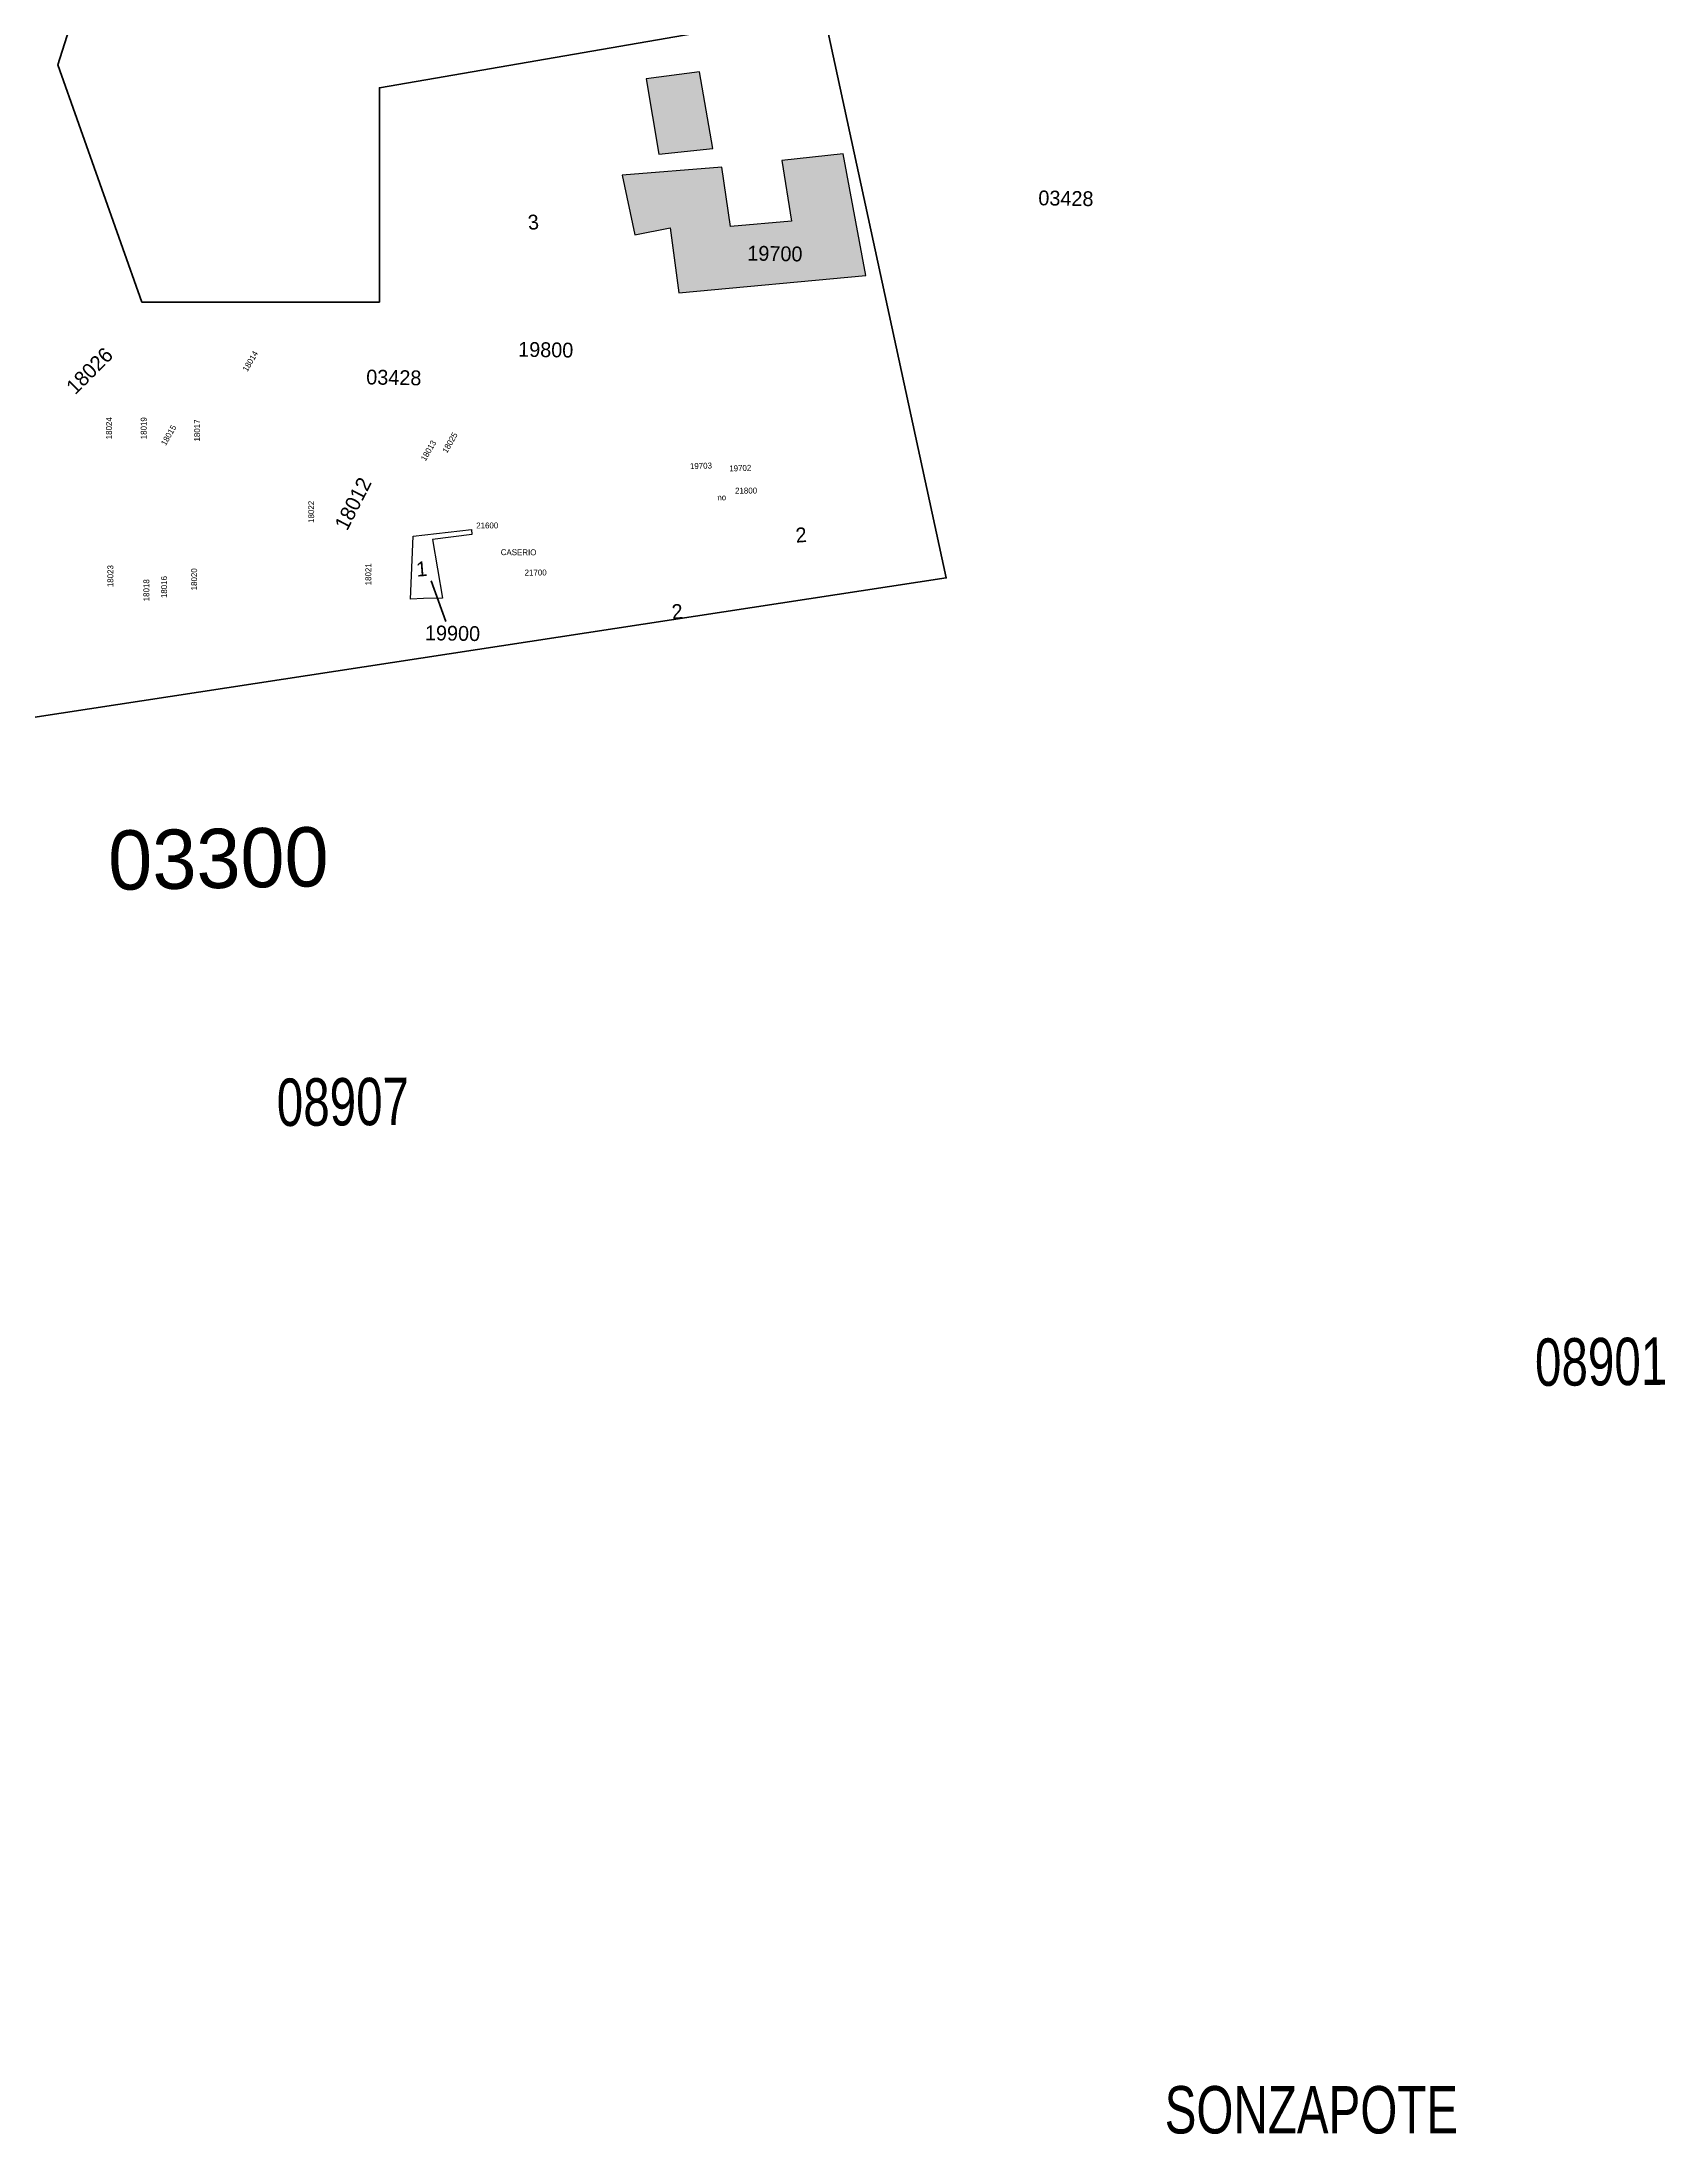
# Model space of a CAD drawing. Header units: inches. Extents: x 610851 to 630254, y 1234683 to 1264905.
# Drawn here: x 624783 to 625331, y 1244776 to 1245482 of the extents above; entities that cross this region are included whole.
import ezdxf
from ezdxf.enums import TextEntityAlignment as Align

# ---------------------------------------------------------------- set-up
doc = ezdxf.new("R2010")
doc.units = ezdxf.units.IN
doc.header["$MEASUREMENT"] = 0
doc.layers.add('CONTORNOLevel 61', color=7, linetype='Continuous', lineweight=0)
doc.layers.add('Level 7', color=7, linetype='Continuous', lineweight=0)
doc.styles.add('Styledgn000', font='dgn000.shx')
doc.styles.add('Styledgn003', font='dgn003.shx')
doc.styles.add('Styledgn032', font='dgn032.shx')
doc.styles.add('Styletxt', font='txt.shx')
doc.dimstyles.new('STANDARD-Linear', dxfattribs={"dimtxt": 1.5, "dimasz": 1.13, "dimexe": 0.125, "dimexo": 0.000625, "dimgap": 0.3, "dimtad": 1, "dimzin": 7, "dimdsep": 46, "dimtxsty": 'Styletxt', "dimsah": 1, "dimcen": 2.5, "dimclrd": 1, "dimclre": 1, "dimclrt": 2, "dimaunit": 1, "dimadec": 7, "dimazin": 0, "dimtfac": 1, "dimtofl": 0, "dimtmove": 1, "dimatfit": 3, "dimfxl": 1, "dimtolj": 1, "dimtzin": 0, "dimarcsym": 0})

msp = doc.modelspace()

# ---------------------------------------------------------------- hatches: boundary and pattern name
at = {"layer": 'Level 7', "linetype": 'Continuous'}
for color, points in [(6, [(625005.2517, 1245471.53252), (624987.22438, 1245469.22897), (624991.53909, 1245443.7703), (625009.71914, 1245445.65827)]), (6, [(625005.2517, 1245471.53252), (624987.22438, 1245469.22897), (624991.53909, 1245443.7703), (625009.71914, 1245445.65827)]), (6, [(625005.2517, 1245471.53252), (624987.22438, 1245469.22897), (624991.53909, 1245443.7703), (625009.71914, 1245445.65827)]), (4, [(624998.21975, 1245396.97541), (625061.33023, 1245402.8333), (625053.75653, 1245443.87743), (625032.98237, 1245441.61568), (625036.25876, 1245421.13283), (625015.66007, 1245419.38066), (625012.75948, 1245439.41394), (624979.19761, 1245436.64895), (624983.39233, 1245416.54389), (624995.3984, 1245418.87527)]), (4, [(624998.21975, 1245396.97541), (625061.33023, 1245402.8333), (625053.75653, 1245443.87743), (625032.98237, 1245441.61568), (625036.25876, 1245421.13283), (625015.66007, 1245419.38066), (625012.75948, 1245439.41394), (624979.19761, 1245436.64895), (624983.39233, 1245416.54389), (624995.3984, 1245418.87527)]), (4, [(624998.21975, 1245396.97541), (625061.33023, 1245402.8333), (625053.75653, 1245443.87743), (625032.98237, 1245441.61568), (625036.25876, 1245421.13283), (625015.66007, 1245419.38066), (625012.75948, 1245439.41394), (624979.19761, 1245436.64895), (624983.39233, 1245416.54389), (624995.3984, 1245418.87527)])]:
    msp.add_hatch(color=color, dxfattribs=at).paths.add_polyline_path(points)

# ---------------------------------------------------------------- linework, layer by layer
at = {"layer": 'CONTORNOLevel 61', "color": 3, "linetype": 'Continuous', "lineweight": 40, "flags": 128}
msp.add_lwpolyline([(624024.52371, 1244911.37823), (624052.13052, 1244887.32199), (624078.71575, 1244890.14598), (624197.25148, 1244884.97983), (624243.74668, 1244779.07408), (624402.89581, 1244848.94441), (624686.74837, 1244851.27468), (624687.64767, 1245094.62916), (624728.81765, 1245103.11093), (624780.88436, 1245116.31185), (624780.36668, 1245253.68767), (625088.44858, 1245300.8068), (625047.08057, 1245492.00047), (624897.26269, 1245466.16982), (624897.26268, 1245393.84394), (624817.1876, 1245393.84395), (624788.77388, 1245473.91903), (624824.93683, 1245587.57397)], dxfattribs=at)
at = {"layer": 'Level 7', "color": 6, "linetype": 'Continuous', "lineweight": 30, "flags": 128}
for points in [[(625005.2517, 1245471.53252), (624987.22438, 1245469.22897), (624991.53909, 1245443.7703), (625009.71914, 1245445.65827), (625005.2517, 1245471.53252)], [(625005.2517, 1245471.53252), (624987.22438, 1245469.22897), (624991.53909, 1245443.7703), (625009.71914, 1245445.65827), (625005.2517, 1245471.53252)], [(625005.2517, 1245471.53252), (624987.22438, 1245469.22897), (624991.53909, 1245443.7703), (625009.71914, 1245445.65827), (625005.2517, 1245471.53252)], [(624908.69058, 1245314.9442), (624928.29258, 1245317.1442), (624928.42758, 1245315.4752), (624915.23758, 1245313.7662), (624918.61358, 1245293.9842), (624912.16558, 1245293.8642), (624907.80458, 1245293.6112), (624908.69058, 1245314.9442)], [(624908.69058, 1245314.9442), (624928.29258, 1245317.1442), (624928.42758, 1245315.4752), (624915.23758, 1245313.7662), (624918.61358, 1245293.9842), (624912.16558, 1245293.8642), (624907.80458, 1245293.6112), (624908.69058, 1245314.9442)]]:
    msp.add_lwpolyline(points, dxfattribs=at)
at = {"layer": 'Level 7', "color": 4, "linetype": 'Continuous', "lineweight": 30, "flags": 128}
msp.add_lwpolyline([(624998.21975, 1245396.97541), (625061.33023, 1245402.8333), (625053.75653, 1245443.87743), (625032.98237, 1245441.61568), (625036.25876, 1245421.13283), (625015.66007, 1245419.38066), (625012.75948, 1245439.41394), (624979.19761, 1245436.64895), (624983.39233, 1245416.54389), (624995.3984, 1245418.87527), (624998.21975, 1245396.97541)], dxfattribs=at)
msp.add_lwpolyline([(624998.21975, 1245396.97541), (625061.33023, 1245402.8333), (625053.75653, 1245443.87743), (625032.98237, 1245441.61568), (625036.25876, 1245421.13283), (625015.66007, 1245419.38066), (625012.75948, 1245439.41394), (624979.19761, 1245436.64895), (624983.39233, 1245416.54389), (624995.3984, 1245418.87527), (624998.21975, 1245396.97541)], dxfattribs=at)
msp.add_lwpolyline([(624998.21975, 1245396.97541), (625061.33023, 1245402.8333), (625053.75653, 1245443.87743), (625032.98237, 1245441.61568), (625036.25876, 1245421.13283), (625015.66007, 1245419.38066), (625012.75948, 1245439.41394), (624979.19761, 1245436.64895), (624983.39233, 1245416.54389), (624995.3984, 1245418.87527), (624998.21975, 1245396.97541)], dxfattribs=at)

# ---------------------------------------------------------------- texts
at = {"layer": 'Level 7', "color": 7, "linetype": 'Continuous', "lineweight": 0}
for s, height, rotation, style, p in [('03428', 4.999998, 359, 'Styledgn032', (625128.83372, 1245428.87576)), ('3', 4.99993, 4.5, 'Styledgn003', (624949.18636, 1245420.84689)), ('3', 4.99993, 4.5, 'Styledgn003', (624949.18636, 1245420.84689)), ('3', 4.99993, 4.5, 'Styledgn003', (624949.18636, 1245420.84689)), ('19700', 4.999998, 359, 'Styledgn032', (625030.67387, 1245410.22537)), ('19700', 4.999998, 359, 'Styledgn032', (625030.67387, 1245410.22537)), ('19700', 4.999998, 359, 'Styledgn032', (625030.67387, 1245410.22537)), ('18026', 4.999956, 45, 'Styledgn032', (624799.48339, 1245370.71252)), ('18026', 4.999956, 45, 'Styledgn032', (624799.48339, 1245370.71252)), ('18026', 4.999956, 45, 'Styledgn032', (624799.48339, 1245370.71252)), ('18014', 1.999998, 60, 'Styledgn000', (624853.7351, 1245373.90903)), ('18014', 1.999998, 60, 'Styledgn000', (624853.7351, 1245373.90903)), ('18014', 1.999998, 60, 'Styledgn000', (624853.7351, 1245373.90903)), ('19800', 4.999998, 359, 'Styledgn032', (624953.38387, 1245377.79237)), ('19800', 4.999998, 359, 'Styledgn032', (624953.38387, 1245377.79237)), ('19800', 4.999998, 359, 'Styledgn032', (624953.38387, 1245377.79237)), ('03428', 4.999998, 359, 'Styledgn032', (624902.14272, 1245368.42676)), ('03428', 4.999998, 359, 'Styledgn032', (624902.14272, 1245368.42676)), ('03428', 4.999998, 359, 'Styledgn032', (624902.14272, 1245368.42676)), ('18024', 1.999998, 90, 'Styledgn000', (624806.05658, 1245351.29479)), ('18024', 1.999998, 90, 'Styledgn000', (624806.05658, 1245351.29479)), ('18024', 1.999998, 90, 'Styledgn000', (624806.05658, 1245351.29479)), ('18019', 1.999998, 90, 'Styledgn000', (624817.78158, 1245351.30529)), ('18019', 1.999998, 90, 'Styledgn000', (624817.78158, 1245351.30529)), ('18019', 1.999998, 90, 'Styledgn000', (624817.78158, 1245351.30529)), ('18015', 1.999998, 60, 'Styledgn000', (624826.1821, 1245348.95503)), ('18015', 1.999998, 60, 'Styledgn000', (624826.1821, 1245348.95503)), ('18015', 1.999998, 60, 'Styledgn000', (624826.1821, 1245348.95503)), ('18017', 1.999998, 90, 'Styledgn000', (624835.79158, 1245350.54129)), ('18017', 1.999998, 90, 'Styledgn000', (624835.79158, 1245350.54129)), ('18017', 1.999998, 90, 'Styledgn000', (624835.79158, 1245350.54129)), ('18025', 1.999998, 60, 'Styledgn000', (624921.04335, 1245346.42818)), ('18025', 1.999998, 60, 'Styledgn000', (624921.04335, 1245346.42818)), ('18025', 1.999998, 60, 'Styledgn000', (624921.04335, 1245346.42818)), ('18013', 1.99998, 60, 'Styledgn000', (624913.83009, 1245343.758)), ('18013', 1.99998, 60, 'Styledgn000', (624913.83009, 1245343.758)), ('18013', 1.99998, 60, 'Styledgn000', (624913.83009, 1245343.758)), ('19703', 2, 1.99999997, 'Styledgn032', (625005.72514, 1245338.61391)), ('19703', 2, 1.99999997, 'Styledgn032', (625005.72514, 1245338.61391)), ('19703', 2, 1.99999997, 'Styledgn032', (625005.72514, 1245338.61391)), ('19702', 2, 1.99999997, 'Styledgn032', (625018.98722, 1245337.83414)), ('19702', 2, 1.99999997, 'Styledgn032', (625018.98722, 1245337.83414)), ('19702', 2, 1.99999997, 'Styledgn032', (625018.98722, 1245337.83414)), ('18012', 4.999998, 63, 'Styledgn032', (624888.37481, 1245325.85573)), ('18012', 4.999998, 63, 'Styledgn032', (624888.37481, 1245325.85573)), ('18012', 4.999998, 63, 'Styledgn032', (624888.37481, 1245325.85573)), ('no', 2, 1.99999997, 'Styledgn032', (625012.73861, 1245327.9765)), ('no', 2, 1.99999997, 'Styledgn032', (625012.73861, 1245327.9765)), ('no', 2, 1.99999997, 'Styledgn032', (625012.73861, 1245327.9765)), ('21800', 2, 0.25, 'Styledgn032', (625020.95841, 1245330.26226)), ('21800', 2, 0.25, 'Styledgn032', (625020.95841, 1245330.26226)), ('21800', 2, 0.25, 'Styledgn032', (625020.95841, 1245330.26226)), ('18022', 1.999998, 90, 'Styledgn000', (624874.25858, 1245323.08979)), ('18022', 1.999998, 90, 'Styledgn000', (624874.25858, 1245323.08979)), ('18022', 1.999998, 90, 'Styledgn000', (624874.25858, 1245323.08979)), ('21600', 2, 0.25, 'Styledgn032', (624933.64848, 1245318.49553)), ('21600', 2, 0.25, 'Styledgn032', (624933.64848, 1245318.49553)), ('21600', 2, 0.25, 'Styledgn032', (624933.64848, 1245318.49553)), ('2', 4.99993, 4.5, 'Styledgn003', (625039.51736, 1245315.31689)), ('2', 4.99993, 4.5, 'Styledgn003', (625039.51736, 1245315.31689)), ('CASERIO', 2, 359.74999386, 'Styledgn032', (624944.21634, 1245309.46337)), ('CASERIO', 2, 359.74999386, 'Styledgn032', (624944.21634, 1245309.46337)), ('CASERIO', 2, 359.74999386, 'Styledgn032', (624944.21634, 1245309.46337)), ('18023', 1.999998, 90, 'Styledgn000', (624806.53458, 1245301.40879)), ('18023', 1.999998, 90, 'Styledgn000', (624806.53458, 1245301.40879)), ('18023', 1.999998, 90, 'Styledgn000', (624806.53458, 1245301.40879)), ('18018', 1.999998, 90, 'Styledgn000', (624818.67458, 1245296.63629)), ('18018', 1.999998, 90, 'Styledgn000', (624818.67458, 1245296.63629)), ('18018', 1.999998, 90, 'Styledgn000', (624818.67458, 1245296.63629)), ('18016', 1.999998, 90, 'Styledgn000', (624824.65958, 1245297.71629)), ('18016', 1.999998, 90, 'Styledgn000', (624824.65958, 1245297.71629)), ('18016', 1.999998, 90, 'Styledgn000', (624824.65958, 1245297.71629)), ('18020', 1.999998, 90, 'Styledgn000', (624834.78158, 1245300.33379)), ('18020', 1.999998, 90, 'Styledgn000', (624834.78158, 1245300.33379)), ('18020', 1.999998, 90, 'Styledgn000', (624834.78158, 1245300.33379)), ('18021', 1.999998, 90, 'Styledgn000', (624893.52558, 1245302.02316)), ('18021', 1.999998, 90, 'Styledgn000', (624893.52558, 1245302.02316)), ('18021', 1.999998, 90, 'Styledgn000', (624893.52558, 1245302.02316)), ('1', 4.99993, 4.5, 'Styledgn003', (624911.54229, 1245303.85285)), ('1', 4.99993, 4.5, 'Styledgn003', (624911.54229, 1245303.85285)), ('1', 4.99993, 4.5, 'Styledgn003', (624911.54229, 1245303.85285)), ('21700', 2, 0.25, 'Styledgn032', (624949.96982, 1245302.61778)), ('21700', 2, 0.25, 'Styledgn032', (624949.96982, 1245302.61778)), ('21700', 2, 0.25, 'Styledgn032', (624949.96982, 1245302.61778)), ('2', 4.99993, 4.5, 'Styledgn003', (624997.72098, 1245289.4612)), ('19900', 4.999998, 359, 'Styledgn032', (624921.9404, 1245282.14503)), ('19900', 4.999998, 359, 'Styledgn032', (624921.9404, 1245282.14503)), ('19900', 4.999998, 359, 'Styledgn032', (624921.9404, 1245282.14503)), ('03300', 19.999998, 1, 'Styledgn000', (624842.96015, 1245206.16877)), ('03300', 19.999998, 1, 'Styledgn000', (624842.96015, 1245206.16877)), ('03300', 19.999998, 1, 'Styledgn000', (624842.96015, 1245206.16877))]:
    msp.add_text(s, height=height, rotation=rotation, dxfattribs=dict(at, style=style)).set_placement(p, align=Align.MIDDLE_CENTER)
at = {"layer": 'Level 7', "color": 7, "linetype": 'Continuous', "lineweight": 0, "style": 'Styledgn003', "width": 0.75}
for s, p in [('08907', (624884.9626, 1245124.07282)), ('08907', (624884.9626, 1245124.07282)), ('08907', (624884.9626, 1245124.07282)), ('08901', (625309.35013, 1245036.39682)), ('08901', (625309.35013, 1245036.39682)), ('08901', (625309.35013, 1245036.39682))]:
    msp.add_text(s, height=16.000002, rotation=0.49999999, dxfattribs=at).set_placement(p, align=Align.MIDDLE_CENTER)
msp.add_text('SONZAPOTE', height=16.000002, dxfattribs=at).set_placement((625211.63358, 1244783.99621), align=Align.MIDDLE_CENTER)
msp.add_text('SONZAPOTE', height=16.000002, dxfattribs=at).set_placement((625211.63358, 1244783.99621), align=Align.MIDDLE_CENTER)
msp.add_text('SONZAPOTE', height=16.000002, dxfattribs=at).set_placement((625211.63358, 1244783.99621), align=Align.MIDDLE_CENTER)

# ---------------------------------------------------------------- leaders
at = {"layer": 'Level 7', "color": 7, "linetype": 'Continuous', "lineweight": 0}
msp.add_leader([(624914.70058, 1245299.7772), (624919.73158, 1245286.1432)], dimstyle='STANDARD-Linear', override={"dimscale": 1, "dimtxt": 1, "dimasz": 1, "dimgap": 0.5, "dimtad": 1, "dimclrd": 0, "dimlwd": 65534}, dxfattribs=at)
msp.add_leader([(624914.70058, 1245299.7772), (624919.73158, 1245286.1432)], dimstyle='STANDARD-Linear', override={"dimscale": 1, "dimtxt": 1, "dimasz": 1, "dimgap": 0.5, "dimtad": 1, "dimclrd": 0, "dimlwd": 65534}, dxfattribs=at)
msp.add_leader([(624914.70058, 1245299.7772), (624919.73158, 1245286.1432)], dimstyle='STANDARD-Linear', override={"dimscale": 1, "dimtxt": 1, "dimasz": 1, "dimgap": 0.5, "dimtad": 1, "dimclrd": 0, "dimlwd": 65534}, dxfattribs=at)

doc.saveas('drawing.dxf')
